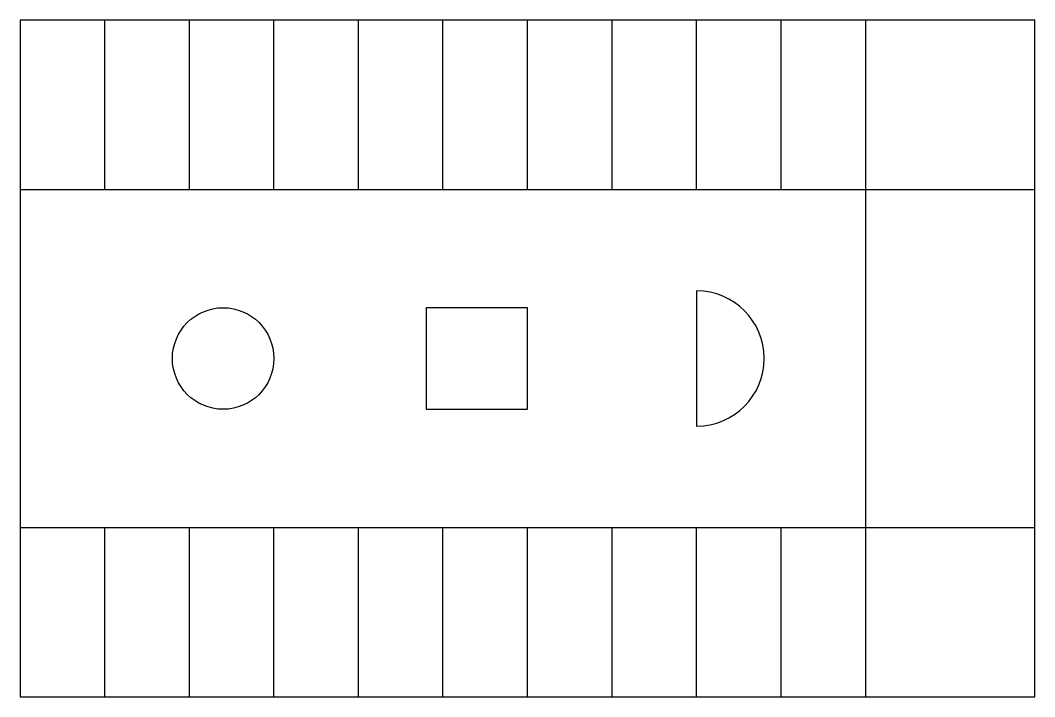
# Model space of a CAD drawing. Header units: inches. Extents: x 0 to 1181, y 0 to 787.
import ezdxf

# ---------------------------------------------------------------- set-up
doc = ezdxf.new("R2010")
doc.units = ezdxf.units.IN
for name, color, linetype in [('ISLANDS', 7, 'Continuous'), ('LOT', 7, 'Continuous'), ('STALLS', 7, 'Continuous')]:
    doc.layers.add(name, color=color, linetype=linetype)

msp = doc.modelspace()

# ---------------------------------------------------------------- linework, layer by layer
at = {"layer": 'ISLANDS'}
msp.add_lwpolyline([(787.4, 315, 1), (787.4, 472.4)], format="xyb", close=True, dxfattribs=at)
msp.add_lwpolyline([(472.4, 334.6), (590.6, 334.6), (590.6, 452.8), (472.4, 452.8)], close=True, dxfattribs=at)
msp.add_circle((236.2, 393.7), 59.1, dxfattribs=at)
at = {"layer": 'LOT'}
msp.add_lwpolyline([(0, 0), (1181.1, 0), (1181.1, 787.4), (0, 787.4)], close=True, dxfattribs=at)
at = {"layer": 'STALLS'}
for p, q in [((98.4, 590.6), (98.4, 787.4)), ((196.9, 590.6), (196.9, 787.4)), ((295.3, 590.6), (295.3, 787.4)), ((393.7, 590.6), (393.7, 787.4)), ((492.1, 590.6), (492.1, 787.4)), ((590.6, 590.6), (590.6, 787.4)), ((689, 590.6), (689, 787.4)), ((787.4, 590.6), (787.4, 787.4)), ((885.8, 590.6), (885.8, 787.4)), ((984.3, 0), (984.3, 787.4)), ((0, 590.6), (1181.1, 590.6)), ((0, 196.9), (1181.1, 196.9)), ((98.4, 0), (98.4, 196.9)), ((196.9, 0), (196.9, 196.9)), ((295.3, 0), (295.3, 196.9)), ((393.7, 0), (393.7, 196.9)), ((492.1, 0), (492.1, 196.9)), ((590.6, 0), (590.6, 196.9)), ((689, 0), (689, 196.9)), ((787.4, 0), (787.4, 196.9)), ((885.8, 0), (885.8, 196.9))]:
    msp.add_line(p, q, dxfattribs=at)

doc.saveas('drawing.dxf')
